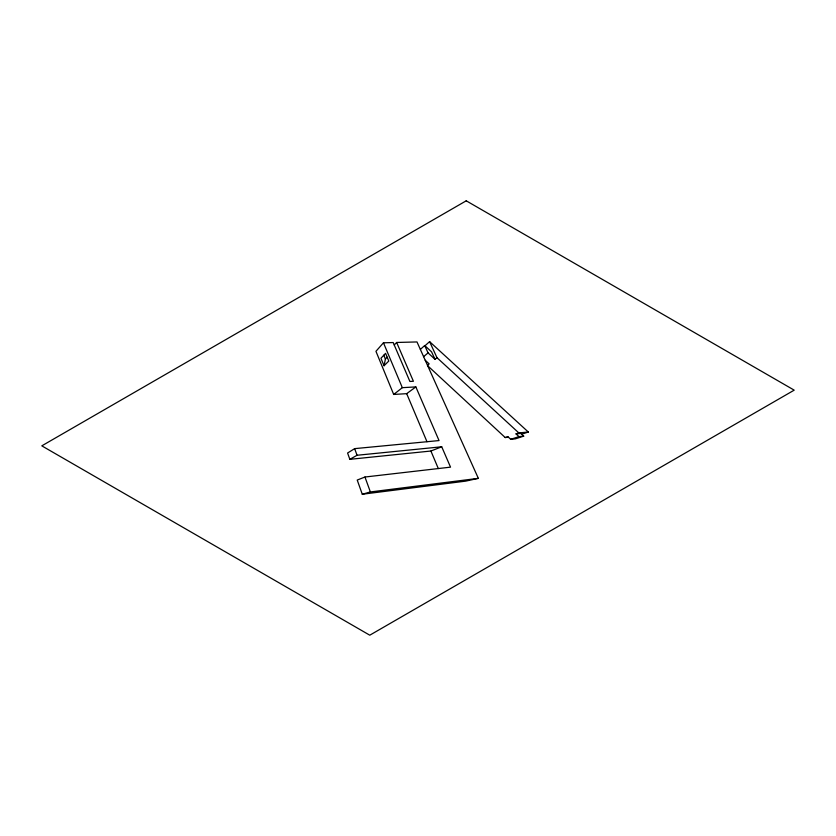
<?xml version="1.0" encoding="UTF-8"?>
<svg xmlns="http://www.w3.org/2000/svg" width="836" height="836" viewBox="0 0 836 836"><rect width="100%" height="100%" fill="white"/><g stroke="black" fill="none" stroke-linecap="round" stroke-linejoin="round"><path stroke-width="1.25" d="M384.048 365.76L388.792 361.037L385.574 353.346L380.944 358.257L384.048 365.76L385.406 359.041L387.193 357.212M396.64 342.467L413.412 381.268L409.891 381.456L393.192 342.551L383.452 342.802L375.949 351.308L393.693 394.456L406.683 393.662L415.847 386.911L439.036 440.572L354.642 448.639L347.588 453.018L349.835 459.33L430.906 451.022L441.721 446.779L450.531 467.146L364.956 477.022L357.223 480.052L362.281 494.243L465.662 481.139L478.349 478.349L416.986 341.945L396.64 342.467L394.237 344.996M420.362 349.427L424.688 345.529L431.564 351.841L434.981 359.281L436.977 357.683L429.589 341.631L424.97 345.78M423.612 356.679L428.053 352.896L424.688 345.529M427.478 365.259L429.171 363.911L425.231 360.264M393.693 394.456L402.335 387.674L415.847 386.911M349.835 459.33L357.056 455.265L441.721 446.779M427.708 365.781L505.226 437.552L507.86 436.664L510.733 439.318L515.342 438.858L523.702 436.152L520.744 433.435L516.021 433.894L518.989 436.622L523.702 436.152M516.021 433.894L518.842 432.933L528.321 432.024L429.589 341.631M521.622 434.25L528.321 432.024M510.733 439.318L518.989 436.622M362.281 494.243L370.379 491.944L478.349 478.349M505.226 437.552L508.476 437.228M436.977 357.683L518.842 432.933M428.053 352.896L434.981 359.281M406.683 393.662L426.977 441.721M430.906 451.022L438.304 468.557M383.452 342.802L402.335 387.674M383.808 355.206L385.406 359.041M354.642 448.639L357.056 455.265M364.956 477.022L370.379 491.944M466.227 200.807L41.8 445.849L369.773 635.193L794.2 390.151L466.227 200.807"/></g></svg>
